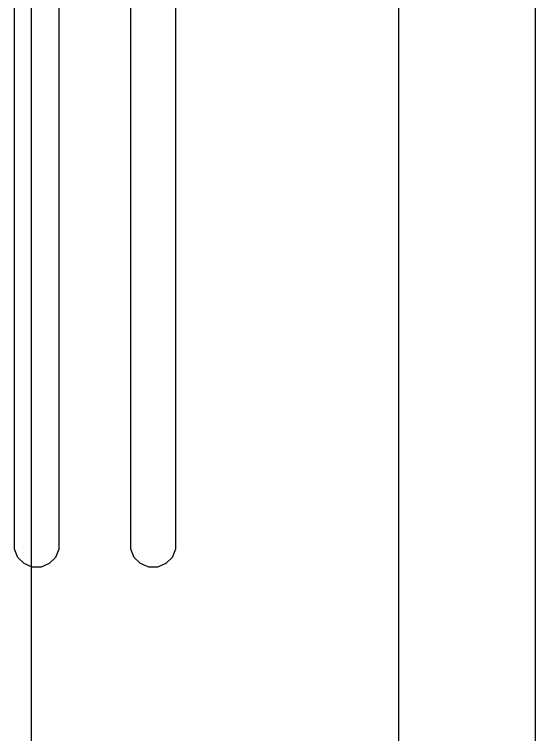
# Model space of a CAD drawing. Header units: inches. Extents: x -4 to 5258, y -4 to 5281.
# Drawn here: x 122.81 to 126.68, y 61.46 to 66.79 of the extents above; entities that cross this region are included whole.
import ezdxf

# ---------------------------------------------------------------- set-up
doc = ezdxf.new("R2010")
doc.units = ezdxf.units.IN
for name, color, linetype in [('Bottom Layer', 5, 'Continuous'), ('Bottom Solder', 6, 'Continuous'), ('Top Layer', 1, 'Continuous')]:
    doc.layers.add(name, color=color, linetype=linetype)

msp = doc.modelspace()

# ---------------------------------------------------------------- linework, layer by layer
at = {"layer": 'Bottom Layer'}
for p, q in [((125.6622, 98.0009), (125.6622, 44.4009)), ((126.6782, 52.5679), (126.6782, 79.371))]:
    msp.add_line(p, q, dxfattribs=at)
at = {"layer": 'Bottom Solder'}
for p, q in [((122.8149, 62.8626), (122.8149, 70.3302)), ((123.1451, 70.3302), (123.1451, 62.8626)), ((123.6785, 62.8626), (123.6785, 70.3302)), ((124.0087, 70.3302), (124.0087, 62.8626)), ((122.8149, 62.8626), (122.8149, 62.8626)), ((122.8149, 62.8298), (122.8149, 62.8626)), ((123.1451, 62.8626), (123.1451, 62.8298)), ((123.6785, 62.8626), (123.6785, 62.8626)), ((123.6785, 62.8298), (123.6785, 62.8626)), ((124.0087, 62.8626), (124.0087, 62.8298)), ((122.84, 62.7691), (122.8149, 62.8298)), ((123.1451, 62.8298), (123.1199, 62.7691)), ((123.7036, 62.7691), (123.6785, 62.8298)), ((124.0087, 62.8298), (123.9835, 62.7691)), ((122.8864, 62.7226), (122.84, 62.7691)), ((123.1199, 62.7691), (123.0735, 62.7226)), ((123.75, 62.7226), (123.7036, 62.7691)), ((123.9835, 62.7691), (123.9371, 62.7226)), ((122.9471, 62.6975), (122.8864, 62.7226)), ((122.98, 62.6975), (122.9471, 62.6975)), ((123.0128, 62.6975), (122.98, 62.6975)), ((123.0735, 62.7226), (123.0128, 62.6975)), ((123.8107, 62.6975), (123.75, 62.7226)), ((123.8436, 62.6975), (123.8107, 62.6975)), ((123.8764, 62.6975), (123.8436, 62.6975)), ((123.9371, 62.7226), (123.8764, 62.6975))]:
    msp.add_line(p, q, dxfattribs=at)
at = {"layer": 'Top Layer'}
msp.add_line((122.9413, 52.5939), (122.9413, 80.6041), dxfattribs=at)

doc.saveas('drawing.dxf')
